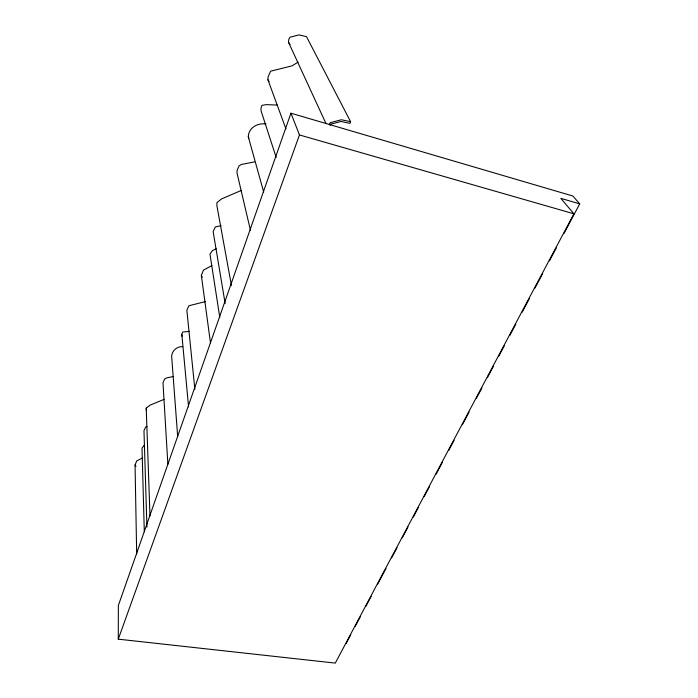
<?xml version="1.0" encoding="UTF-8"?>
<svg xmlns="http://www.w3.org/2000/svg" width="698" height="698" viewBox="0 0 698 698"><rect width="100%" height="100%" fill="white"/><g stroke="black" fill="none" stroke-linecap="round" stroke-linejoin="round"><path stroke-width="1.05" d="M579.724 203.877L560.834 198.363L573.896 213.797L335.302 663.1L118.276 639.167L118.363 605.471L290.944 113.207L572.875 196.025L579.724 203.877L563.897 233.664M285.944 128.921L267.936 79.799L268.067 76.911L270.667 71.179L291.991 65.874L298.046 62.139M263.696 192.09L248.279 136.695C248.601 127.743 257.571 122.717 265.921 124M325.992 123.581L288.457 42.168L288.841 39.21L289.984 37.247L298.962 34.9L306.492 36.636L350.588 121.679L349.951 123.345L340.982 121.478L330.773 124.148L330.058 125.3M210.491 343.023L201.356 275.361L203.423 270.178L211.799 265.624M136.677 554.107L135.063 465.016L136.729 460.907L142.401 457.975M188.573 406.864L181.82 334.29L182.614 332.039L189.428 331.376M118.276 639.167L299.459 134.958L290.944 113.207M346.077 643.6L350.78 634.761M355.308 626.219L360.377 616.692M365.909 606.274L371.223 596.275M377.601 584.278L385.994 568.477M391.595 557.929L397.04 547.686M402.284 537.826L408.007 527.042M413.277 517.131L418.503 507.289M424.148 496.671L429.488 486.619M436.084 474.204L442.471 462.181M448.858 450.175L454.128 440.255M462.355 424.768L469.1 412.064M476.446 398.244L481.943 387.905M487.387 377.653L493.512 366.127M498.651 356.451L504.261 345.894M509.828 335.433L515.77 324.247M522.209 312.111L529.293 298.796M534.991 288.065L542.669 273.616M549.422 260.912L556.289 247.982M329.299 124.227L330.276 122.674L341.383 119.759L350.588 121.679M144.093 445.359L142.008 448.229L144.312 531.797M149.983 515.883L146.222 408.112L150.244 405.067L164.03 399.387M216.197 248.758L212.454 250.556L209.985 254.151L219.765 317.276M241.482 190.362L221.554 198.904L216.904 202.673L216.895 205.701L231.431 285.438M147.051 426.408L145.76 426.932L143.971 430.596L146.938 527.112M205.578 301.562L188.922 305.75L186.846 310.191L194.864 389.257M173.069 376.58L166.656 377.897L164.554 379.127L163 382.809L167.86 464.187M254.5 161.901L241.421 164.44L239.004 165.932L237.05 170.644L237.058 173.217L250.477 230.34M221.118 225.69L215.333 226.937L213.134 231.579L225.157 303.551M182.736 346.662C177.126 346.199 171.821 350.789 171.664 356.399L177.685 436.625M277.263 105.075L266.261 104.613L261.994 105.372L260.965 108.286L261.078 110.877L276.181 157.416M299.459 134.958L573.896 213.797M288.457 42.168L290.08 44.524M267.936 79.799L269.131 81.614M135.063 465.016L135.97 466.404M201.356 275.361L202.289 277.185M248.279 136.695L248.881 138.125M181.82 334.29L182.03 336.27M146.222 408.112L146.336 410.459"/></g></svg>
